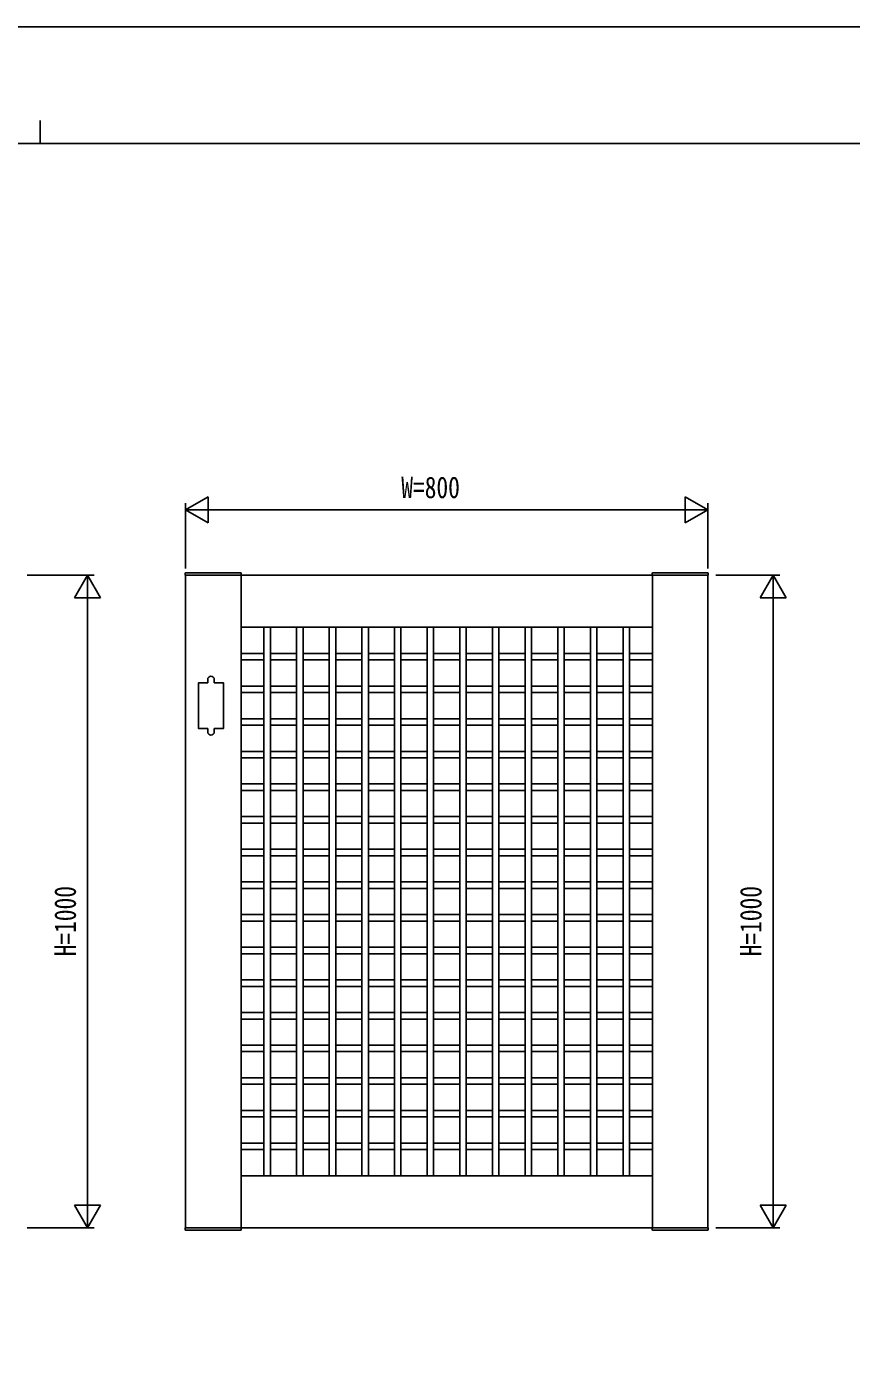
# Model space of a CAD drawing. Units: millimetres on the paper. Extents: x -297 to 297, y -210 to 210.
# Drawn here: x -5 to 121.2, y 3.8 to 210 of the extents above; entities that cross this region are included whole.
import ezdxf
from ezdxf.enums import TextEntityAlignment as Align

# ---------------------------------------------------------------- set-up
doc = ezdxf.new("R2010")
doc.units = ezdxf.units.MM
for name, color, linetype in [('0-2_YKK_A1', 4, 'Continuous'), ('0-3_YKK_D', 6, 'Continuous'), ('0-4_YKK_ZWAK', 7, 'Continuous')]:
    doc.layers.add(name, color=color, linetype=linetype)
doc.styles.add('ＭＳ ゴシック', font='')
doc.styles.get('ＭＳ ゴシック').set_extended_font_data('MS Gothic')

msp = doc.modelspace()

# ---------------------------------------------------------------- linework, layer by layer
at = {"layer": '0-2_YKK_A1'}
for p, q in [((19.209, 126.287), (19.196, 126.032)), ((19.196, 126.032), (27.796, 126.032)), ((99.246, 126.032), (19.246, 126.032)), ((19.246, 26.032), (19.246, 126.032)), ((19.309, 126.382), (27.682, 126.382)), ((27.746, 26.032), (27.746, 126.032)), ((27.782, 126.287), (27.796, 126.032)), ((90.709, 126.287), (90.696, 126.032)), ((99.296, 126.032), (90.696, 126.032)), ((90.746, 26.032), (90.746, 126.032)), ((99.182, 126.382), (90.809, 126.382)), ((99.246, 26.032), (99.246, 126.032)), ((99.282, 126.287), (99.296, 126.032)), ((27.746, 118.032), (90.746, 118.032)), ((31.246, 118.032), (31.246, 34.032)), ((32.246, 34.032), (32.246, 118.032)), ((36.246, 118.032), (36.246, 34.032)), ((37.246, 34.032), (37.246, 118.032)), ((41.246, 118.032), (41.246, 34.032)), ((42.246, 34.032), (42.246, 118.032)), ((46.246, 118.032), (46.246, 34.032)), ((47.246, 34.032), (47.246, 118.032)), ((51.246, 118.032), (51.246, 34.032)), ((52.246, 34.032), (52.246, 118.032)), ((56.246, 118.032), (56.246, 34.032)), ((57.246, 34.032), (57.246, 118.032)), ((61.246, 118.032), (61.246, 34.032)), ((62.246, 34.032), (62.246, 118.032)), ((66.246, 118.032), (66.246, 34.032)), ((67.246, 34.032), (67.246, 118.032)), ((71.246, 118.032), (71.246, 34.032)), ((72.246, 34.032), (72.246, 118.032)), ((76.246, 118.032), (76.246, 34.032)), ((77.246, 34.032), (77.246, 118.032)), ((81.246, 118.032), (81.246, 34.032)), ((82.246, 34.032), (82.246, 118.032)), ((86.246, 118.032), (86.246, 34.032)), ((87.246, 34.032), (87.246, 118.032)), ((27.746, 114.032), (31.246, 114.032)), ((32.246, 114.032), (36.246, 114.032)), ((37.246, 114.032), (41.246, 114.032)), ((42.246, 114.032), (46.246, 114.032)), ((47.246, 114.032), (51.246, 114.032)), ((52.246, 114.032), (56.246, 114.032)), ((57.246, 114.032), (61.246, 114.032)), ((62.246, 114.032), (66.246, 114.032)), ((67.246, 114.032), (71.246, 114.032)), ((72.246, 114.032), (76.246, 114.032)), ((77.246, 114.032), (81.246, 114.032)), ((82.246, 114.032), (86.246, 114.032)), ((87.246, 114.032), (90.746, 114.032)), ((27.746, 113.032), (31.246, 113.032)), ((32.246, 113.032), (36.246, 113.032)), ((37.246, 113.032), (41.246, 113.032)), ((42.246, 113.032), (46.246, 113.032)), ((47.246, 113.032), (51.246, 113.032)), ((52.246, 113.032), (56.246, 113.032)), ((57.246, 113.032), (61.246, 113.032)), ((62.246, 113.032), (66.246, 113.032)), ((67.246, 113.032), (71.246, 113.032)), ((72.246, 113.032), (76.246, 113.032)), ((77.246, 113.032), (81.246, 113.032)), ((82.246, 113.032), (86.246, 113.032)), ((87.246, 113.032), (90.746, 113.032)), ((22.646, 109.532), (22.646, 110.032)), ((23.646, 109.532), (23.646, 110.032)), ((27.746, 109.032), (31.246, 109.032)), ((27.746, 108.032), (31.246, 108.032)), ((32.246, 109.032), (36.246, 109.032)), ((32.246, 108.032), (36.246, 108.032)), ((37.246, 109.032), (41.246, 109.032)), ((37.246, 108.032), (41.246, 108.032)), ((42.246, 109.032), (46.246, 109.032)), ((42.246, 108.032), (46.246, 108.032)), ((47.246, 109.032), (51.246, 109.032)), ((47.246, 108.032), (51.246, 108.032)), ((52.246, 109.032), (56.246, 109.032)), ((52.246, 108.032), (56.246, 108.032)), ((57.246, 109.032), (61.246, 109.032)), ((57.246, 108.032), (61.246, 108.032)), ((62.246, 109.032), (66.246, 109.032)), ((62.246, 108.032), (66.246, 108.032)), ((67.246, 109.032), (71.246, 109.032)), ((67.246, 108.032), (71.246, 108.032)), ((72.246, 109.032), (76.246, 109.032)), ((72.246, 108.032), (76.246, 108.032)), ((77.246, 109.032), (81.246, 109.032)), ((77.246, 108.032), (81.246, 108.032)), ((82.246, 109.032), (86.246, 109.032)), ((82.246, 108.032), (86.246, 108.032)), ((87.246, 109.032), (90.746, 109.032)), ((87.246, 108.032), (90.746, 108.032)), ((27.746, 104.032), (31.246, 104.032)), ((32.246, 104.032), (36.246, 104.032)), ((37.246, 104.032), (41.246, 104.032)), ((42.246, 104.032), (46.246, 104.032)), ((47.246, 104.032), (51.246, 104.032)), ((52.246, 104.032), (56.246, 104.032)), ((57.246, 104.032), (61.246, 104.032)), ((62.246, 104.032), (66.246, 104.032)), ((67.246, 104.032), (71.246, 104.032)), ((72.246, 104.032), (76.246, 104.032)), ((77.246, 104.032), (81.246, 104.032)), ((82.246, 104.032), (86.246, 104.032)), ((87.246, 104.032), (90.746, 104.032)), ((22.646, 102.532), (22.646, 102.032)), ((23.646, 102.532), (23.646, 102.032)), ((27.746, 103.032), (31.246, 103.032)), ((32.246, 103.032), (36.246, 103.032)), ((37.246, 103.032), (41.246, 103.032)), ((42.246, 103.032), (46.246, 103.032)), ((47.246, 103.032), (51.246, 103.032)), ((52.246, 103.032), (56.246, 103.032)), ((57.246, 103.032), (61.246, 103.032)), ((62.246, 103.032), (66.246, 103.032)), ((67.246, 103.032), (71.246, 103.032)), ((72.246, 103.032), (76.246, 103.032)), ((77.246, 103.032), (81.246, 103.032)), ((82.246, 103.032), (86.246, 103.032)), ((87.246, 103.032), (90.746, 103.032)), ((27.746, 99.032), (31.246, 99.032)), ((32.246, 99.032), (36.246, 99.032)), ((37.246, 99.032), (41.246, 99.032)), ((42.246, 99.032), (46.246, 99.032)), ((47.246, 99.032), (51.246, 99.032)), ((52.246, 99.032), (56.246, 99.032)), ((57.246, 99.032), (61.246, 99.032)), ((62.246, 99.032), (66.246, 99.032)), ((67.246, 99.032), (71.246, 99.032)), ((72.246, 99.032), (76.246, 99.032)), ((77.246, 99.032), (81.246, 99.032)), ((82.246, 99.032), (86.246, 99.032)), ((87.246, 99.032), (90.746, 99.032)), ((27.746, 98.032), (31.246, 98.032)), ((32.246, 98.032), (36.246, 98.032)), ((37.246, 98.032), (41.246, 98.032)), ((42.246, 98.032), (46.246, 98.032)), ((47.246, 98.032), (51.246, 98.032)), ((52.246, 98.032), (56.246, 98.032)), ((57.246, 98.032), (61.246, 98.032)), ((62.246, 98.032), (66.246, 98.032)), ((67.246, 98.032), (71.246, 98.032)), ((72.246, 98.032), (76.246, 98.032)), ((77.246, 98.032), (81.246, 98.032)), ((82.246, 98.032), (86.246, 98.032)), ((87.246, 98.032), (90.746, 98.032)), ((27.746, 94.032), (31.246, 94.032)), ((27.746, 93.032), (31.246, 93.032)), ((32.246, 94.032), (36.246, 94.032)), ((32.246, 93.032), (36.246, 93.032)), ((37.246, 94.032), (41.246, 94.032)), ((37.246, 93.032), (41.246, 93.032)), ((42.246, 94.032), (46.246, 94.032)), ((42.246, 93.032), (46.246, 93.032)), ((47.246, 94.032), (51.246, 94.032)), ((47.246, 93.032), (51.246, 93.032)), ((52.246, 94.032), (56.246, 94.032)), ((52.246, 93.032), (56.246, 93.032)), ((57.246, 94.032), (61.246, 94.032)), ((57.246, 93.032), (61.246, 93.032)), ((62.246, 94.032), (66.246, 94.032)), ((62.246, 93.032), (66.246, 93.032)), ((67.246, 94.032), (71.246, 94.032)), ((67.246, 93.032), (71.246, 93.032)), ((72.246, 94.032), (76.246, 94.032)), ((72.246, 93.032), (76.246, 93.032)), ((77.246, 94.032), (81.246, 94.032)), ((77.246, 93.032), (81.246, 93.032)), ((82.246, 94.032), (86.246, 94.032)), ((82.246, 93.032), (86.246, 93.032)), ((87.246, 94.032), (90.746, 94.032)), ((87.246, 93.032), (90.746, 93.032)), ((27.746, 89.032), (31.246, 89.032)), ((32.246, 89.032), (36.246, 89.032)), ((37.246, 89.032), (41.246, 89.032)), ((42.246, 89.032), (46.246, 89.032)), ((47.246, 89.032), (51.246, 89.032)), ((52.246, 89.032), (56.246, 89.032)), ((57.246, 89.032), (61.246, 89.032)), ((62.246, 89.032), (66.246, 89.032)), ((67.246, 89.032), (71.246, 89.032)), ((72.246, 89.032), (76.246, 89.032)), ((77.246, 89.032), (81.246, 89.032)), ((82.246, 89.032), (86.246, 89.032)), ((87.246, 89.032), (90.746, 89.032)), ((27.746, 88.032), (31.246, 88.032)), ((32.246, 88.032), (36.246, 88.032)), ((37.246, 88.032), (41.246, 88.032)), ((42.246, 88.032), (46.246, 88.032)), ((47.246, 88.032), (51.246, 88.032)), ((52.246, 88.032), (56.246, 88.032)), ((57.246, 88.032), (61.246, 88.032)), ((62.246, 88.032), (66.246, 88.032)), ((67.246, 88.032), (71.246, 88.032)), ((72.246, 88.032), (76.246, 88.032)), ((77.246, 88.032), (81.246, 88.032)), ((82.246, 88.032), (86.246, 88.032)), ((87.246, 88.032), (90.746, 88.032)), ((27.746, 84.032), (31.246, 84.032)), ((27.746, 83.032), (31.246, 83.032)), ((32.246, 84.032), (36.246, 84.032)), ((32.246, 83.032), (36.246, 83.032)), ((37.246, 84.032), (41.246, 84.032)), ((37.246, 83.032), (41.246, 83.032)), ((42.246, 84.032), (46.246, 84.032)), ((42.246, 83.032), (46.246, 83.032)), ((47.246, 84.032), (51.246, 84.032)), ((47.246, 83.032), (51.246, 83.032)), ((52.246, 84.032), (56.246, 84.032)), ((52.246, 83.032), (56.246, 83.032)), ((57.246, 84.032), (61.246, 84.032)), ((57.246, 83.032), (61.246, 83.032)), ((62.246, 84.032), (66.246, 84.032)), ((62.246, 83.032), (66.246, 83.032)), ((67.246, 84.032), (71.246, 84.032)), ((67.246, 83.032), (71.246, 83.032)), ((72.246, 84.032), (76.246, 84.032)), ((72.246, 83.032), (76.246, 83.032)), ((77.246, 84.032), (81.246, 84.032)), ((77.246, 83.032), (81.246, 83.032)), ((82.246, 84.032), (86.246, 84.032)), ((82.246, 83.032), (86.246, 83.032)), ((87.246, 84.032), (90.746, 84.032)), ((87.246, 83.032), (90.746, 83.032)), ((27.746, 79.032), (31.246, 79.032)), ((32.246, 79.032), (36.246, 79.032)), ((37.246, 79.032), (41.246, 79.032)), ((42.246, 79.032), (46.246, 79.032)), ((47.246, 79.032), (51.246, 79.032)), ((52.246, 79.032), (56.246, 79.032)), ((57.246, 79.032), (61.246, 79.032)), ((62.246, 79.032), (66.246, 79.032)), ((67.246, 79.032), (71.246, 79.032)), ((72.246, 79.032), (76.246, 79.032)), ((77.246, 79.032), (81.246, 79.032)), ((82.246, 79.032), (86.246, 79.032)), ((87.246, 79.032), (90.746, 79.032)), ((27.746, 78.032), (31.246, 78.032)), ((32.246, 78.032), (36.246, 78.032)), ((37.246, 78.032), (41.246, 78.032)), ((42.246, 78.032), (46.246, 78.032)), ((47.246, 78.032), (51.246, 78.032)), ((52.246, 78.032), (56.246, 78.032)), ((57.246, 78.032), (61.246, 78.032)), ((62.246, 78.032), (66.246, 78.032)), ((67.246, 78.032), (71.246, 78.032)), ((72.246, 78.032), (76.246, 78.032)), ((77.246, 78.032), (81.246, 78.032)), ((82.246, 78.032), (86.246, 78.032)), ((87.246, 78.032), (90.746, 78.032)), ((27.746, 74.032), (31.246, 74.032)), ((27.746, 73.032), (31.246, 73.032)), ((32.246, 74.032), (36.246, 74.032)), ((32.246, 73.032), (36.246, 73.032)), ((37.246, 74.032), (41.246, 74.032)), ((37.246, 73.032), (41.246, 73.032)), ((42.246, 74.032), (46.246, 74.032)), ((42.246, 73.032), (46.246, 73.032)), ((47.246, 74.032), (51.246, 74.032)), ((47.246, 73.032), (51.246, 73.032)), ((52.246, 74.032), (56.246, 74.032)), ((52.246, 73.032), (56.246, 73.032)), ((57.246, 74.032), (61.246, 74.032)), ((57.246, 73.032), (61.246, 73.032)), ((62.246, 74.032), (66.246, 74.032)), ((62.246, 73.032), (66.246, 73.032)), ((67.246, 74.032), (71.246, 74.032)), ((67.246, 73.032), (71.246, 73.032)), ((72.246, 74.032), (76.246, 74.032)), ((72.246, 73.032), (76.246, 73.032)), ((77.246, 74.032), (81.246, 74.032)), ((77.246, 73.032), (81.246, 73.032)), ((82.246, 74.032), (86.246, 74.032)), ((82.246, 73.032), (86.246, 73.032)), ((87.246, 74.032), (90.746, 74.032)), ((87.246, 73.032), (90.746, 73.032)), ((27.746, 69.032), (31.246, 69.032)), ((32.246, 69.032), (36.246, 69.032)), ((37.246, 69.032), (41.246, 69.032)), ((42.246, 69.032), (46.246, 69.032)), ((47.246, 69.032), (51.246, 69.032)), ((52.246, 69.032), (56.246, 69.032)), ((57.246, 69.032), (61.246, 69.032)), ((62.246, 69.032), (66.246, 69.032)), ((67.246, 69.032), (71.246, 69.032)), ((72.246, 69.032), (76.246, 69.032)), ((77.246, 69.032), (81.246, 69.032)), ((82.246, 69.032), (86.246, 69.032)), ((87.246, 69.032), (90.746, 69.032)), ((27.746, 68.032), (31.246, 68.032)), ((32.246, 68.032), (36.246, 68.032)), ((37.246, 68.032), (41.246, 68.032)), ((42.246, 68.032), (46.246, 68.032)), ((47.246, 68.032), (51.246, 68.032)), ((52.246, 68.032), (56.246, 68.032)), ((57.246, 68.032), (61.246, 68.032)), ((62.246, 68.032), (66.246, 68.032)), ((67.246, 68.032), (71.246, 68.032)), ((72.246, 68.032), (76.246, 68.032)), ((77.246, 68.032), (81.246, 68.032)), ((82.246, 68.032), (86.246, 68.032)), ((87.246, 68.032), (90.746, 68.032)), ((27.746, 64.032), (31.246, 64.032)), ((32.246, 64.032), (36.246, 64.032)), ((37.246, 64.032), (41.246, 64.032)), ((42.246, 64.032), (46.246, 64.032)), ((47.246, 64.032), (51.246, 64.032)), ((52.246, 64.032), (56.246, 64.032)), ((57.246, 64.032), (61.246, 64.032)), ((62.246, 64.032), (66.246, 64.032)), ((67.246, 64.032), (71.246, 64.032)), ((72.246, 64.032), (76.246, 64.032)), ((77.246, 64.032), (81.246, 64.032)), ((82.246, 64.032), (86.246, 64.032)), ((87.246, 64.032), (90.746, 64.032)), ((27.746, 63.032), (31.246, 63.032)), ((32.246, 63.032), (36.246, 63.032)), ((37.246, 63.032), (41.246, 63.032)), ((42.246, 63.032), (46.246, 63.032)), ((47.246, 63.032), (51.246, 63.032)), ((52.246, 63.032), (56.246, 63.032)), ((57.246, 63.032), (61.246, 63.032)), ((62.246, 63.032), (66.246, 63.032)), ((67.246, 63.032), (71.246, 63.032)), ((72.246, 63.032), (76.246, 63.032)), ((77.246, 63.032), (81.246, 63.032)), ((82.246, 63.032), (86.246, 63.032)), ((87.246, 63.032), (90.746, 63.032)), ((27.746, 59.032), (31.246, 59.032)), ((27.746, 58.032), (31.246, 58.032)), ((32.246, 59.032), (36.246, 59.032)), ((32.246, 58.032), (36.246, 58.032)), ((37.246, 59.032), (41.246, 59.032)), ((37.246, 58.032), (41.246, 58.032)), ((42.246, 59.032), (46.246, 59.032)), ((42.246, 58.032), (46.246, 58.032)), ((47.246, 59.032), (51.246, 59.032)), ((47.246, 58.032), (51.246, 58.032)), ((52.246, 59.032), (56.246, 59.032)), ((52.246, 58.032), (56.246, 58.032)), ((57.246, 59.032), (61.246, 59.032)), ((57.246, 58.032), (61.246, 58.032)), ((62.246, 59.032), (66.246, 59.032)), ((62.246, 58.032), (66.246, 58.032)), ((67.246, 59.032), (71.246, 59.032)), ((67.246, 58.032), (71.246, 58.032)), ((72.246, 59.032), (76.246, 59.032)), ((72.246, 58.032), (76.246, 58.032)), ((77.246, 59.032), (81.246, 59.032)), ((77.246, 58.032), (81.246, 58.032)), ((82.246, 59.032), (86.246, 59.032)), ((82.246, 58.032), (86.246, 58.032)), ((87.246, 59.032), (90.746, 59.032)), ((87.246, 58.032), (90.746, 58.032)), ((27.746, 54.032), (31.246, 54.032)), ((32.246, 54.032), (36.246, 54.032)), ((37.246, 54.032), (41.246, 54.032)), ((42.246, 54.032), (46.246, 54.032)), ((47.246, 54.032), (51.246, 54.032)), ((52.246, 54.032), (56.246, 54.032)), ((57.246, 54.032), (61.246, 54.032)), ((62.246, 54.032), (66.246, 54.032)), ((67.246, 54.032), (71.246, 54.032)), ((72.246, 54.032), (76.246, 54.032)), ((77.246, 54.032), (81.246, 54.032)), ((82.246, 54.032), (86.246, 54.032)), ((87.246, 54.032), (90.746, 54.032)), ((27.746, 53.032), (31.246, 53.032)), ((32.246, 53.032), (36.246, 53.032)), ((37.246, 53.032), (41.246, 53.032)), ((42.246, 53.032), (46.246, 53.032)), ((47.246, 53.032), (51.246, 53.032)), ((52.246, 53.032), (56.246, 53.032)), ((57.246, 53.032), (61.246, 53.032)), ((62.246, 53.032), (66.246, 53.032)), ((67.246, 53.032), (71.246, 53.032)), ((72.246, 53.032), (76.246, 53.032)), ((77.246, 53.032), (81.246, 53.032)), ((82.246, 53.032), (86.246, 53.032)), ((87.246, 53.032), (90.746, 53.032)), ((27.746, 49.032), (31.246, 49.032)), ((27.746, 48.032), (31.246, 48.032)), ((32.246, 49.032), (36.246, 49.032)), ((32.246, 48.032), (36.246, 48.032)), ((37.246, 49.032), (41.246, 49.032)), ((37.246, 48.032), (41.246, 48.032)), ((42.246, 49.032), (46.246, 49.032)), ((42.246, 48.032), (46.246, 48.032)), ((47.246, 49.032), (51.246, 49.032)), ((47.246, 48.032), (51.246, 48.032)), ((52.246, 49.032), (56.246, 49.032)), ((52.246, 48.032), (56.246, 48.032)), ((57.246, 49.032), (61.246, 49.032)), ((57.246, 48.032), (61.246, 48.032)), ((62.246, 49.032), (66.246, 49.032)), ((62.246, 48.032), (66.246, 48.032)), ((67.246, 49.032), (71.246, 49.032)), ((67.246, 48.032), (71.246, 48.032)), ((72.246, 49.032), (76.246, 49.032)), ((72.246, 48.032), (76.246, 48.032)), ((77.246, 49.032), (81.246, 49.032)), ((77.246, 48.032), (81.246, 48.032)), ((82.246, 49.032), (86.246, 49.032)), ((82.246, 48.032), (86.246, 48.032)), ((87.246, 49.032), (90.746, 49.032)), ((87.246, 48.032), (90.746, 48.032)), ((27.746, 44.032), (31.246, 44.032)), ((32.246, 44.032), (36.246, 44.032)), ((37.246, 44.032), (41.246, 44.032)), ((42.246, 44.032), (46.246, 44.032)), ((47.246, 44.032), (51.246, 44.032)), ((52.246, 44.032), (56.246, 44.032)), ((57.246, 44.032), (61.246, 44.032)), ((62.246, 44.032), (66.246, 44.032)), ((67.246, 44.032), (71.246, 44.032)), ((72.246, 44.032), (76.246, 44.032)), ((77.246, 44.032), (81.246, 44.032)), ((82.246, 44.032), (86.246, 44.032)), ((87.246, 44.032), (90.746, 44.032)), ((27.746, 43.032), (31.246, 43.032)), ((32.246, 43.032), (36.246, 43.032)), ((37.246, 43.032), (41.246, 43.032)), ((42.246, 43.032), (46.246, 43.032)), ((47.246, 43.032), (51.246, 43.032)), ((52.246, 43.032), (56.246, 43.032)), ((57.246, 43.032), (61.246, 43.032)), ((62.246, 43.032), (66.246, 43.032)), ((67.246, 43.032), (71.246, 43.032)), ((72.246, 43.032), (76.246, 43.032)), ((77.246, 43.032), (81.246, 43.032)), ((82.246, 43.032), (86.246, 43.032)), ((87.246, 43.032), (90.746, 43.032)), ((27.746, 39.032), (31.246, 39.032)), ((27.746, 38.032), (31.246, 38.032)), ((32.246, 39.032), (36.246, 39.032)), ((32.246, 38.032), (36.246, 38.032)), ((37.246, 39.032), (41.246, 39.032)), ((37.246, 38.032), (41.246, 38.032)), ((42.246, 39.032), (46.246, 39.032)), ((42.246, 38.032), (46.246, 38.032)), ((47.246, 39.032), (51.246, 39.032)), ((47.246, 38.032), (51.246, 38.032)), ((52.246, 39.032), (56.246, 39.032)), ((52.246, 38.032), (56.246, 38.032)), ((57.246, 39.032), (61.246, 39.032)), ((57.246, 38.032), (61.246, 38.032)), ((62.246, 39.032), (66.246, 39.032)), ((62.246, 38.032), (66.246, 38.032)), ((67.246, 39.032), (71.246, 39.032)), ((67.246, 38.032), (71.246, 38.032)), ((72.246, 39.032), (76.246, 39.032)), ((72.246, 38.032), (76.246, 38.032)), ((77.246, 39.032), (81.246, 39.032)), ((77.246, 38.032), (81.246, 38.032)), ((82.246, 39.032), (86.246, 39.032)), ((82.246, 38.032), (86.246, 38.032)), ((87.246, 39.032), (90.746, 39.032)), ((87.246, 38.032), (90.746, 38.032)), ((90.746, 34.032), (27.746, 34.032)), ((19.196, 26.032), (27.796, 26.032)), ((19.209, 25.777), (19.196, 26.032)), ((19.246, 26.032), (99.246, 26.032)), ((19.309, 25.682), (27.682, 25.682)), ((27.782, 25.777), (27.796, 26.032)), ((99.296, 26.032), (90.696, 26.032)), ((90.709, 25.777), (90.696, 26.032)), ((99.182, 25.682), (90.809, 25.682)), ((99.282, 25.777), (99.296, 26.032))]:
    msp.add_line(p, q, dxfattribs=at)
for points in [[(22.646, 109.532), (21.246, 109.532), (21.246, 102.532), (22.646, 102.532)], [(23.646, 102.532), (25.046, 102.532), (25.046, 109.532), (23.646, 109.532)]]:
    msp.add_lwpolyline(points, dxfattribs=at)
for centre, radius, start, end in [((19.309, 126.282), 0.1, 90, 177), ((27.682, 126.282), 0.1, 3, 90), ((90.809, 126.282), 0.1, 90, 177), ((99.182, 126.282), 0.1, 3, 90), ((23.146, 110.032), 0.5, 0, 180), ((23.146, 102.032), 0.5, 180, 0), ((19.309, 25.782), 0.1, 183, 270), ((27.682, 25.782), 0.1, 270, 357), ((90.809, 25.782), 0.1, 183, 270), ((99.182, 25.782), 0.1, 270, 357)]:
    msp.add_arc(centre, radius, start, end, dxfattribs=at)
at = {"layer": '0-3_YKK_D'}
for p, q in [((19.246, 136.032), (22.71, 138.032)), ((19.246, 127.032), (19.246, 137.032)), ((22.71, 134.032), (22.71, 138.032)), ((99.246, 136.032), (95.782, 138.032)), ((95.782, 138.032), (95.782, 134.032)), ((99.246, 127.032), (99.246, 137.032)), ((19.246, 136.032), (22.71, 134.032)), ((19.246, 136.032), (26.174, 136.032)), ((23.246, 136.032), (95.246, 136.032)), ((99.246, 136.032), (92.317, 136.032)), ((99.246, 136.032), (95.782, 134.032)), ((-5.008, 126.032), (5.246, 126.032)), ((4.246, 126.032), (2.246, 122.568)), ((4.246, 126.032), (6.246, 122.568)), ((4.246, 126.032), (4.246, 119.104)), ((100.478, 126.032), (110.246, 126.032)), ((109.246, 126.032), (107.246, 122.568)), ((109.246, 126.032), (111.246, 122.568)), ((109.246, 126.032), (109.246, 119.104)), ((2.246, 122.568), (6.246, 122.568)), ((4.246, 30.032), (4.246, 122.032)), ((107.246, 122.568), (111.246, 122.568)), ((109.246, 30.032), (109.246, 122.032)), ((4.246, 26.032), (4.246, 32.96)), ((109.246, 26.032), (109.246, 32.96)), ((4.246, 26.032), (2.246, 29.496)), ((6.246, 29.496), (2.246, 29.496)), ((4.246, 26.032), (6.246, 29.496)), ((109.246, 26.032), (107.246, 29.496)), ((111.246, 29.496), (107.246, 29.496)), ((109.246, 26.032), (111.246, 29.496)), ((-5.008, 26.032), (5.246, 26.032)), ((100.478, 26.032), (110.246, 26.032))]:
    msp.add_line(p, q, dxfattribs=at)
at = {"layer": '0-4_YKK_ZWAK'}
for p, q in [((-2.999, 195.65), (-2.999, 192.15)), ((270.001, 192.15), (-275.999, 192.15))]:
    msp.add_line(p, q, dxfattribs=at)
msp.add_lwpolyline([(-297, -210), (297, -210), (297, 210), (-297, 210)], close=True, dxfattribs=at)

# ---------------------------------------------------------------- texts
at = {"layer": '0-3_YKK_D', "style": 'ＭＳ ゴシック', "width": 0.8}
msp.add_text('W=800', height=3.299, dxfattribs=at).set_placement((52.286, 136.832), align=Align.BOTTOM_LEFT)
for p in [(3.446, 67.632), (108.446, 67.632)]:
    msp.add_text('H=1000', height=3.299, rotation=90, dxfattribs=at).set_placement(p, align=Align.BOTTOM_LEFT)

doc.saveas('drawing.dxf')
